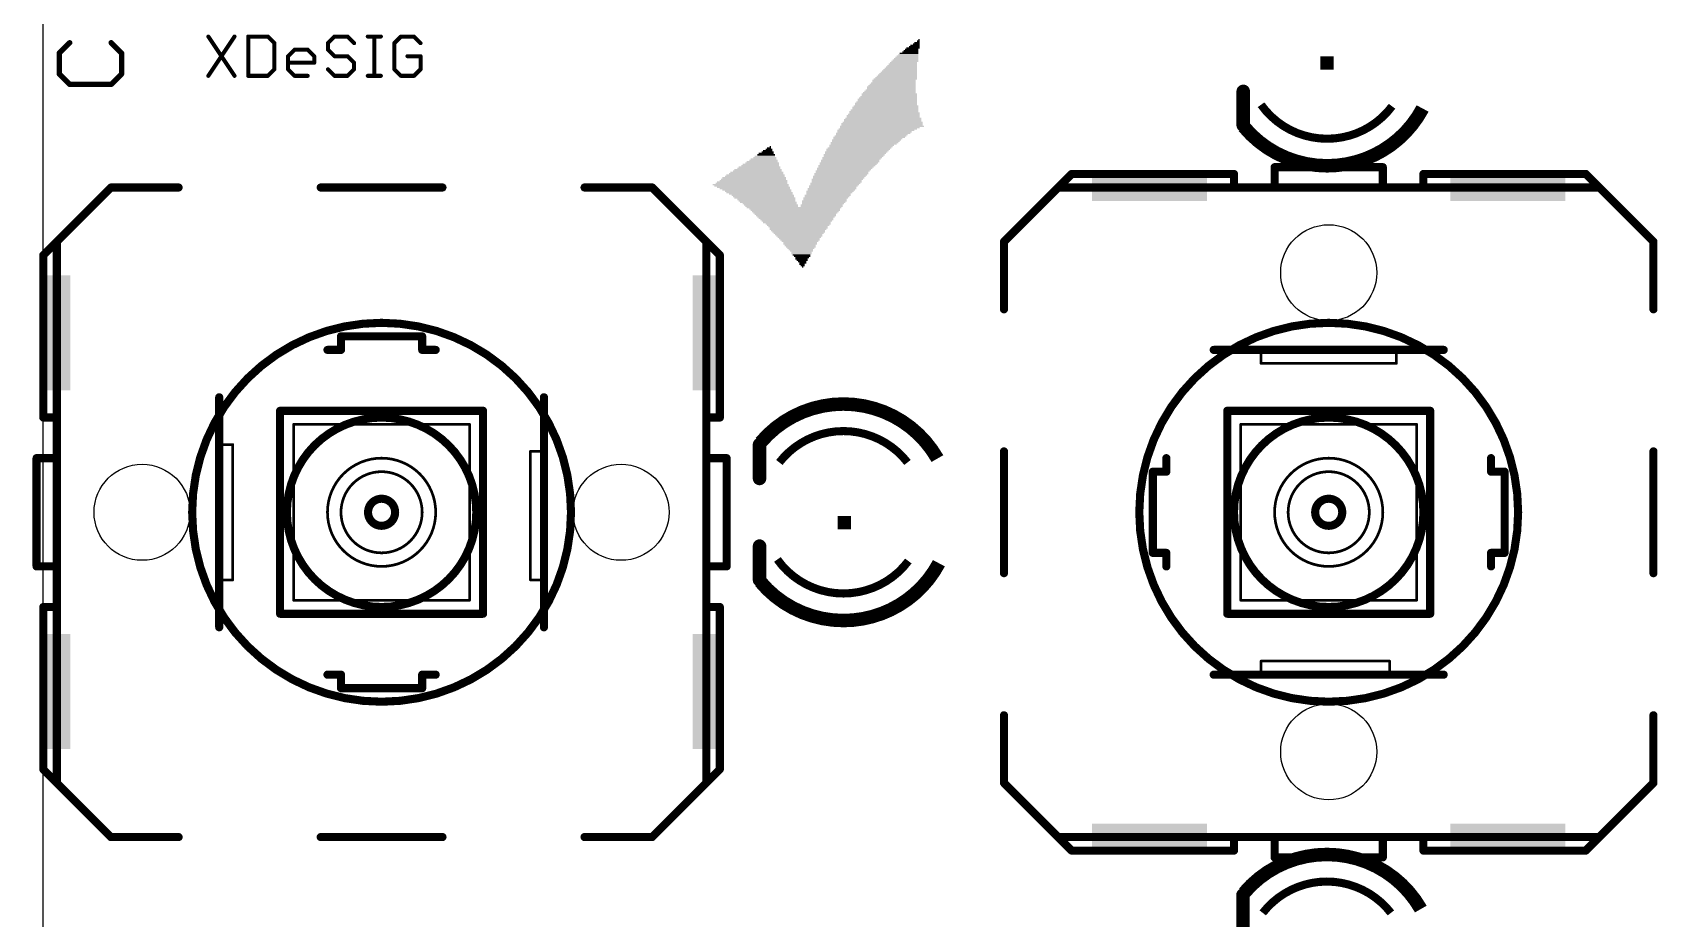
# Model space of a CAD drawing. Extents: x -0.2 to 48.8, y -0.6 to 46.4.
# Drawn here: x -0.2 to 30.3, y 15.24 to 31.87 of the extents above; entities that cross this region are included whole.
import ezdxf

# ---------------------------------------------------------------- set-up
doc = ezdxf.new("R2010")
doc.units = 0
doc.layers.add('20', color=7, linetype='CONTINUOUS')
doc.layers.add('21', color=253, linetype='CONTINUOUS')

# ---------------------------------------------------------------- blocks, each defined once
blk = doc.blocks.new('RECT')
blk.add_solid([(-0.5, -0.5), (0.5, -0.5), (-0.5, 0.5), (0.5, 0.5)])

msp = doc.modelspace()

# ---------------------------------------------------------------- linework, layer by layer
at = {"layer": '20'}
msp.add_line((0, 0), (0, 46.375), dxfattribs=at)
for centre in [(24.13, 27.3558), (1.8542, 22.86), (10.8458, 22.86), (24.13, 18.3642)]:
    msp.add_circle(centre, 0.9017, dxfattribs=at)
at = {"layer": '21'}
for points, const_width in [([(3.0976, 31.7889), (3.5891, 31.0517)], 0.0762), ([(3.5891, 31.7889), (3.0976, 31.0517)], 0.0762), ([(3.846, 31.7889), (3.846, 31.0517)], 0.0762), ([(4.2146, 31.7889), (3.846, 31.7889)], 0.0762), ([(4.3375, 31.6661), (4.2146, 31.7889)], 0.0762), ([(5.4657, 31.7889), (5.3428, 31.6661)], 0.0762), ([(5.7114, 31.7889), (5.4657, 31.7889)], 0.0762), ([(5.8343, 31.6661), (5.7114, 31.7889)], 0.0762), ([(6.0913, 31.7889), (6.337, 31.7889)], 0.0762), ([(6.2141, 31.0517), (6.2141, 31.7889)], 0.0762), ([(6.7131, 31.7889), (6.5902, 31.6661)], 0.0762), ([(6.9588, 31.7889), (6.7131, 31.7889)], 0.0762), ([(7.0817, 31.6661), (6.9588, 31.7889)], 0.0762), ([(0.4947, 31.6723), (0.2998, 31.4774)], 0.1016), ([(0.2998, 31.4774), (0.2998, 31.0876)], 0.1016), ([(1.4692, 31.4774), (1.2743, 31.6723)], 0.1016), ([(1.4692, 31.0876), (1.4692, 31.4774)], 0.1016), ([(4.3375, 31.1746), (4.3375, 31.6661)], 0.0762), ([(4.5944, 31.4203), (4.7173, 31.5432)], 0.0762), ([(4.5944, 31.1746), (4.5944, 31.4203)], 0.0762), ([(4.7173, 31.5432), (4.963, 31.5432)], 0.0762), ([(4.963, 31.5432), (5.0859, 31.4203)], 0.0762), ([(5.0859, 31.4203), (5.0859, 31.2974)], 0.0762), ([(5.3428, 31.6661), (5.3428, 31.5432)], 0.0762), ([(5.3428, 31.5432), (5.4657, 31.4203)], 0.0762), ([(5.4657, 31.4203), (5.7114, 31.4203)], 0.0762), ([(5.7114, 31.4203), (5.8343, 31.2974)], 0.0762), ([(6.5902, 31.6661), (6.5902, 31.1746)], 0.0762), ([(7.0817, 31.4203), (6.8359, 31.4203)], 0.0762), ([(7.0817, 31.1746), (7.0817, 31.4203)], 0.0762), ([(0.2998, 31.0876), (0.4947, 30.8927)], 0.1016), ([(1.2743, 30.8927), (1.4692, 31.0876)], 0.1016), ([(4.2146, 31.0517), (4.3375, 31.1746)], 0.0762), ([(5.0859, 31.2974), (4.5944, 31.2974)], 0.0762), ([(4.7173, 31.0517), (4.5944, 31.1746)], 0.0762), ([(5.4657, 31.0517), (5.3428, 31.1746)], 0.0762), ([(5.8343, 31.1746), (5.7114, 31.0517)], 0.0762), ([(5.8343, 31.2974), (5.8343, 31.1746)], 0.0762), ([(6.5902, 31.1746), (6.7131, 31.0517)], 0.0762), ([(6.9588, 31.0517), (7.0817, 31.1746)], 0.0762), ([(0.4947, 30.8927), (1.2743, 30.8927)], 0.1016), ([(3.846, 31.0517), (4.2146, 31.0517)], 0.0762), ([(4.963, 31.0517), (4.7173, 31.0517)], 0.0762), ([(5.7114, 31.0517), (5.4657, 31.0517)], 0.0762), ([(6.0913, 31.0517), (6.337, 31.0517)], 0.0762), ([(6.7131, 31.0517), (6.9588, 31.0517)], 0.0762), ([(22.5252, 30.76), (22.5252, 30.125)], 0.254), ([(19.05, 28.956), (19.304, 29.21)], 0.1524), ([(22.352, 29.21), (19.304, 29.21)], 0.1524), ([(22.352, 29.21), (22.352, 28.956)], 0.1524), ([(23.114, 28.956), (23.114, 29.337)], 0.1524), ([(23.114, 29.337), (25.146, 29.337)], 0.1524), ([(25.146, 29.337), (25.146, 28.956)], 0.1524), ([(28.956, 29.21), (25.908, 29.21)], 0.1524), ([(25.908, 29.21), (25.908, 28.956)], 0.1524), ([(29.21, 28.956), (28.956, 29.21)], 0.1524), ([(1.27, 28.956), (0.254, 27.94)], 0.1524), ([(1.27, 28.956), (2.54, 28.956)], 0.1524), ([(5.207, 28.956), (7.493, 28.956)], 0.1524), ([(11.43, 28.956), (10.16, 28.956)], 0.1524), ([(12.446, 27.94), (11.43, 28.956)], 0.1524), ([(19.05, 28.956), (18.034, 27.94)], 0.1524), ([(19.05, 28.956), (22.352, 28.956)], 0.1524), ([(22.352, 28.956), (23.114, 28.956)], 0.1524), ([(23.114, 28.956), (25.146, 28.956)], 0.1524), ([(25.908, 28.956), (25.146, 28.956)], 0.1524), ([(29.21, 28.956), (25.908, 28.956)], 0.1524), ([(30.226, 27.94), (29.21, 28.956)], 0.1524), ([(0.254, 27.94), (0, 27.686)], 0.1524), ([(0, 27.686), (0, 24.638)], 0.1524), ([(0.254, 27.94), (0.254, 24.638)], 0.1524), ([(12.446, 24.638), (12.446, 27.94)], 0.1524), ([(12.446, 27.94), (12.7, 27.686)], 0.1524), ([(12.7, 27.686), (12.7, 24.638)], 0.1524), ([(18.034, 27.94), (18.034, 26.67)], 0.1524), ([(30.226, 27.94), (30.226, 26.67)], 0.1524), ([(7.112, 26.162), (5.588, 26.162)], 0.1524), ([(5.588, 25.908), (5.588, 26.162)], 0.1524), ([(7.112, 26.162), (7.112, 25.908)], 0.1524), ([(5.588, 25.908), (5.334, 25.908)], 0.1524), ([(7.112, 25.908), (7.366, 25.908)], 0.1524), ([(22.86, 25.908), (21.971, 25.908)], 0.1524), ([(25.4, 25.908), (22.86, 25.908)], 0.1524), ([(22.86, 25.908), (22.86, 25.654)], 0.0508), ([(26.289, 25.908), (25.4, 25.908)], 0.1524), ([(25.4, 25.654), (25.4, 25.908)], 0.0508), ([(25.4, 25.654), (22.86, 25.654)], 0.0508), ([(3.302, 25.019), (3.302, 24.13)], 0.1524), ([(9.398, 24.003), (9.398, 25.019)], 0.1524), ([(0, 24.638), (0.254, 24.638)], 0.1524), ([(0.254, 24.638), (0.254, 23.876)], 0.1524), ([(4.445, 20.955), (4.445, 24.765)], 0.1524), ([(8.255, 24.765), (4.445, 24.765)], 0.1524), ([(8.255, 24.765), (8.255, 20.955)], 0.1524), ([(12.446, 23.876), (12.446, 24.638)], 0.1524), ([(12.446, 24.638), (12.7, 24.638)], 0.1524), ([(22.225, 24.765), (26.035, 24.765)], 0.1524), ([(22.225, 24.765), (22.225, 20.955)], 0.1524), ([(26.035, 20.955), (26.035, 24.765)], 0.1524), ([(4.699, 21.209), (4.699, 24.511)], 0.0508), ([(8.001, 24.511), (4.699, 24.511)], 0.0508), ([(8.001, 24.511), (8.001, 21.209)], 0.0508), ([(22.479, 24.511), (25.781, 24.511)], 0.0508), ([(22.479, 24.511), (22.479, 21.209)], 0.0508), ([(25.781, 21.209), (25.781, 24.511)], 0.0508), ([(3.302, 24.13), (3.302, 21.59)], 0.1524), ([(3.556, 24.13), (3.302, 24.13)], 0.0508), ([(3.556, 24.13), (3.556, 21.59)], 0.0508), ([(13.4452, 24.13), (13.4452, 23.495)], 0.254), ([(-0.127, 21.844), (-0.127, 23.876)], 0.1524), ([(-0.127, 23.876), (0.254, 23.876)], 0.1524), ([(0.254, 21.844), (0.254, 23.876)], 0.1524), ([(9.144, 24.003), (9.144, 21.59)], 0.0508), ([(9.144, 24.003), (9.398, 24.003)], 0.0508), ([(9.398, 21.59), (9.398, 24.003)], 0.1524), ([(12.446, 23.876), (12.827, 23.876)], 0.1524), ([(12.446, 21.844), (12.446, 23.876)], 0.1524), ([(12.827, 21.844), (12.827, 23.876)], 0.1524), ([(18.034, 24.003), (18.034, 21.717)], 0.1524), ([(21.082, 23.622), (21.082, 23.876)], 0.1524), ([(27.178, 23.622), (27.178, 23.876)], 0.1524), ([(30.226, 24.003), (30.226, 21.717)], 0.1524), ([(20.828, 23.622), (21.082, 23.622)], 0.1524), ([(20.828, 23.622), (20.828, 22.098)], 0.1524), ([(27.178, 23.622), (27.432, 23.622)], 0.1524), ([(27.432, 22.098), (27.432, 23.622)], 0.1524), ([(13.4452, 22.225), (13.4452, 21.59)], 0.254), ([(21.082, 22.098), (20.828, 22.098)], 0.1524), ([(21.082, 22.098), (21.082, 21.844)], 0.1524), ([(27.432, 22.098), (27.178, 22.098)], 0.1524), ([(27.178, 22.098), (27.178, 21.844)], 0.1524), ([(0.254, 21.844), (-0.127, 21.844)], 0.1524), ([(0.254, 21.082), (0.254, 21.844)], 0.1524), ([(3.302, 21.59), (3.302, 20.701)], 0.1524), ([(9.398, 20.701), (9.398, 21.59)], 0.1524), ([(12.827, 21.844), (12.446, 21.844)], 0.1524), ([(12.446, 21.082), (12.446, 21.844)], 0.1524), ([(3.302, 21.59), (3.556, 21.59)], 0.0508), ([(9.144, 21.59), (9.398, 21.59)], 0.0508), ([(0, 21.082), (0.254, 21.082)], 0.1524), ([(0, 21.082), (0, 18.034)], 0.1524), ([(0.254, 17.78), (0.254, 21.082)], 0.1524), ([(4.699, 21.209), (8.001, 21.209)], 0.0508), ([(12.446, 17.78), (12.446, 21.082)], 0.1524), ([(12.446, 21.082), (12.7, 21.082)], 0.1524), ([(12.7, 21.082), (12.7, 18.034)], 0.1524), ([(25.781, 21.209), (22.479, 21.209)], 0.0508), ([(4.445, 20.955), (8.255, 20.955)], 0.1524), ([(26.035, 20.955), (22.225, 20.955)], 0.1524), ([(5.588, 19.812), (5.334, 19.812)], 0.1524), ([(5.588, 19.558), (5.588, 19.812)], 0.1524), ([(7.112, 19.812), (7.112, 19.558)], 0.1524), ([(7.112, 19.812), (7.366, 19.812)], 0.1524), ([(21.971, 19.812), (22.86, 19.812)], 0.1524), ([(22.86, 19.812), (25.273, 19.812)], 0.1524), ([(25.273, 20.066), (22.86, 20.066)], 0.0508), ([(22.86, 20.066), (22.86, 19.812)], 0.0508), ([(25.273, 19.812), (26.289, 19.812)], 0.1524), ([(25.273, 20.066), (25.273, 19.812)], 0.0508), ([(5.588, 19.558), (7.112, 19.558)], 0.1524), ([(18.034, 19.05), (18.034, 17.78)], 0.1524), ([(30.226, 17.78), (30.226, 19.05)], 0.1524), ([(0.254, 17.78), (0, 18.034)], 0.1524), ([(12.7, 18.034), (12.446, 17.78)], 0.1524), ([(0.254, 17.78), (1.27, 16.764)], 0.1524), ([(11.43, 16.764), (12.446, 17.78)], 0.1524), ([(18.034, 17.78), (19.05, 16.764)], 0.1524), ([(29.21, 16.764), (30.226, 17.78)], 0.1524), ([(1.27, 16.764), (2.54, 16.764)], 0.1524), ([(5.207, 16.764), (7.493, 16.764)], 0.1524), ([(10.16, 16.764), (11.43, 16.764)], 0.1524), ([(19.05, 16.764), (22.352, 16.764)], 0.1524), ([(19.304, 16.51), (19.05, 16.764)], 0.1524), ([(22.352, 16.764), (22.352, 16.51)], 0.1524), ([(22.352, 16.764), (23.114, 16.764)], 0.1524), ([(23.114, 16.383), (23.114, 16.764)], 0.1524), ([(23.114, 16.764), (25.146, 16.764)], 0.1524), ([(25.146, 16.764), (25.146, 16.383)], 0.1524), ([(25.146, 16.764), (25.908, 16.764)], 0.1524), ([(25.908, 16.764), (25.908, 16.51)], 0.1524), ([(25.908, 16.764), (29.21, 16.764)], 0.1524), ([(29.21, 16.764), (28.956, 16.51)], 0.1524), ([(22.352, 16.51), (19.304, 16.51)], 0.1524), ([(28.956, 16.51), (25.908, 16.51)], 0.1524), ([(23.114, 16.383), (25.146, 16.383)], 0.1524), ([(22.5202, 15.675), (22.5202, 15.04)], 0.254)]:
    msp.add_lwpolyline(points, dxfattribs=dict(at, const_width=const_width))
for points, const_width in [([(3.1134, 31.7995, 1), (3.0817, 31.7784)], 0.0381), ([(3.6049, 31.7784, 1), (3.5732, 31.7995)], 0.0381), ([(3.8651, 31.7889, 1), (3.827, 31.7889)], 0.0381), ([(3.846, 31.808, 1), (3.846, 31.7699)], 0.0381), ([(4.2281, 31.8024, 1), (4.2011, 31.7755)], 0.0381), ([(4.2146, 31.7699, 1), (4.2146, 31.808)], 0.0381), ([(5.4657, 31.808, 1), (5.4657, 31.7699)], 0.0381), ([(5.4792, 31.7755, 1), (5.4522, 31.8024)], 0.0381), ([(5.7249, 31.8024, 1), (5.698, 31.7755)], 0.0381), ([(5.7114, 31.7699, 1), (5.7114, 31.808)], 0.0381), ([(6.0913, 31.808, 1), (6.0913, 31.7699)], 0.0381), ([(6.2332, 31.7889, 1), (6.1951, 31.7889)], 0.0381), ([(6.337, 31.7699, 1), (6.337, 31.808)], 0.0381), ([(6.7131, 31.808, 1), (6.7131, 31.7699)], 0.0381), ([(6.7265, 31.7755, 1), (6.6996, 31.8024)], 0.0381), ([(6.9723, 31.8024, 1), (6.9453, 31.7755)], 0.0381), ([(6.9588, 31.7699, 1), (6.9588, 31.808)], 0.0381), ([(0.2818, 31.4954, 1), (0.3178, 31.4594)], 0.0508), ([(0.3252, 31.4774, 1), (0.2744, 31.4774)], 0.0508), ([(0.5127, 31.6543, 1), (0.4767, 31.6903)], 0.0508), ([(1.2923, 31.6903, 1), (1.2563, 31.6543)], 0.0508), ([(1.4946, 31.4774, 1), (1.4438, 31.4774)], 0.0508), ([(1.4512, 31.4594, 1), (1.4872, 31.4954)], 0.0508), ([(4.3565, 31.6661, 1), (4.3184, 31.6661)], 0.0381), ([(4.324, 31.6526, 1), (4.351, 31.6795)], 0.0381), ([(4.5809, 31.4338, 1), (4.6079, 31.4068)], 0.0381), ([(4.6135, 31.4203, 1), (4.5754, 31.4203)], 0.0381), ([(4.7173, 31.5622, 1), (4.7173, 31.5241)], 0.0381), ([(4.7308, 31.5297, 1), (4.7038, 31.5567)], 0.0381), ([(4.9765, 31.5567, 1), (4.9496, 31.5297)], 0.0381), ([(4.963, 31.5241, 1), (4.963, 31.5622)], 0.0381), ([(5.105, 31.4203, 1), (5.0669, 31.4203)], 0.0381), ([(5.0724, 31.4068, 1), (5.0994, 31.4338)], 0.0381), ([(5.3563, 31.5567, 1), (5.3294, 31.5297)], 0.0381), ([(5.3619, 31.6661, 1), (5.3238, 31.6661)], 0.0381), ([(5.3294, 31.6795, 1), (5.3563, 31.6526)], 0.0381), ([(5.3238, 31.5432, 1), (5.3619, 31.5432)], 0.0381), ([(5.4657, 31.4394, 1), (5.4657, 31.4013)], 0.0381), ([(5.4522, 31.4068, 1), (5.4792, 31.4338)], 0.0381), ([(5.7249, 31.4338, 1), (5.698, 31.4068)], 0.0381), ([(5.7114, 31.4013, 1), (5.7114, 31.4394)], 0.0381), ([(5.8208, 31.6526, 1), (5.8478, 31.6795)], 0.0381), ([(6.6092, 31.6661, 1), (6.5711, 31.6661)], 0.0381), ([(6.5767, 31.6795, 1), (6.6037, 31.6526)], 0.0381), ([(6.8359, 31.4394, 1), (6.8359, 31.4013)], 0.0381), ([(7.1007, 31.4203, 1), (7.0626, 31.4203)], 0.0381), ([(7.0682, 31.6526, 1), (7.0951, 31.6795)], 0.0381), ([(7.0817, 31.4013, 1), (7.0817, 31.4394)], 0.0381), ([(0.3178, 31.1056, 1), (0.2818, 31.0696)], 0.0508), ([(1.4872, 31.0696, 1), (1.4512, 31.1056)], 0.0508), ([(4.3184, 31.1746, 1), (4.3565, 31.1746)], 0.0381), ([(4.351, 31.1611, 1), (4.324, 31.188)], 0.0381), ([(4.5944, 31.3165, 1), (4.5944, 31.2784)], 0.0381), ([(4.6079, 31.188, 1), (4.5809, 31.1611)], 0.0381), ([(4.5754, 31.1746, 1), (4.6135, 31.1746)], 0.0381), ([(5.0669, 31.2974, 1), (5.105, 31.2974)], 0.0381), ([(5.0859, 31.2784, 1), (5.0859, 31.3165)], 0.0381), ([(5.3563, 31.188, 1), (5.3294, 31.1611)], 0.0381), ([(5.8534, 31.2974, 1), (5.8153, 31.2974)], 0.0381), ([(5.8153, 31.1746, 1), (5.8534, 31.1746)], 0.0381), ([(5.8208, 31.284, 1), (5.8478, 31.3109)], 0.0381), ([(5.8478, 31.1611, 1), (5.8208, 31.188)], 0.0381), ([(6.6037, 31.188, 1), (6.5767, 31.1611)], 0.0381), ([(6.5711, 31.1746, 1), (6.6092, 31.1746)], 0.0381), ([(7.0626, 31.1746, 1), (7.1007, 31.1746)], 0.0381), ([(7.0951, 31.1611, 1), (7.0682, 31.188)], 0.0381), ([(0.2744, 31.0876, 1), (0.3252, 31.0876)], 0.0508), ([(0.4947, 30.9181, 1), (0.4947, 30.8673)], 0.0508), ([(0.4767, 30.8747, 1), (0.5127, 30.9107)], 0.0508), ([(1.2563, 30.9107, 1), (1.2923, 30.8747)], 0.0508), ([(1.2743, 30.8673, 1), (1.2743, 30.9181)], 0.0508), ([(1.4438, 31.0876, 1), (1.4946, 31.0876)], 0.0508), ([(3.0817, 31.0623, 1), (3.1134, 31.0411)], 0.0381), ([(3.5732, 31.0411, 1), (3.6049, 31.0623)], 0.0381), ([(3.846, 31.0708, 1), (3.846, 31.0327)], 0.0381), ([(3.827, 31.0517, 1), (3.8651, 31.0517)], 0.0381), ([(4.2011, 31.0652, 1), (4.2281, 31.0382)], 0.0381), ([(4.2146, 31.0327, 1), (4.2146, 31.0708)], 0.0381), ([(4.7173, 31.0708, 1), (4.7173, 31.0327)], 0.0381), ([(4.7038, 31.0382, 1), (4.7308, 31.0652)], 0.0381), ([(4.963, 31.0327, 1), (4.963, 31.0708)], 0.0381), ([(5.4657, 31.0708, 1), (5.4657, 31.0327)], 0.0381), ([(5.4522, 31.0382, 1), (5.4792, 31.0652)], 0.0381), ([(5.698, 31.0652, 1), (5.7249, 31.0382)], 0.0381), ([(5.7114, 31.0327, 1), (5.7114, 31.0708)], 0.0381), ([(6.0913, 31.0708, 1), (6.0913, 31.0327)], 0.0381), ([(6.1951, 31.0517, 1), (6.2332, 31.0517)], 0.0381), ([(6.337, 31.0327, 1), (6.337, 31.0708)], 0.0381), ([(6.7131, 31.0708, 1), (6.7131, 31.0327)], 0.0381), ([(6.6996, 31.0382, 1), (6.7265, 31.0652)], 0.0381), ([(6.9453, 31.0652, 1), (6.9723, 31.0382)], 0.0381), ([(6.9588, 31.0327, 1), (6.9588, 31.0708)], 0.0381), ([(22.5887, 30.76, 1), (22.4617, 30.76)], 0.127), ([(22.8599, 30.5092, 0.2422), (24.1, 29.871)], 0.1524), ([(24.1, 29.363, 0.277), (25.8929, 30.4388)], 0.254), ([(24.1, 29.871, 0.2361), (25.3192, 30.4806)], 0.1524), ([(22.539, 30.0941, 0.2226), (24.1, 29.363)], 0.254), ([(22.4617, 30.125, 1), (22.5887, 30.125)], 0.127), ([(19.304, 29.2481, 1), (19.304, 29.1719)], 0.0762), ([(19.3309, 29.1831, 1), (19.2771, 29.2369)], 0.0762), ([(22.3901, 29.21, 1), (22.3139, 29.21)], 0.0762), ([(22.352, 29.1719, 1), (22.352, 29.2481)], 0.0762), ([(23.1521, 29.337, 1), (23.0759, 29.337)], 0.0762), ([(23.114, 29.3751, 1), (23.114, 29.2989)], 0.0762), ([(25.1841, 29.337, 1), (25.1079, 29.337)], 0.0762), ([(25.146, 29.2989, 1), (25.146, 29.3751)], 0.0762), ([(25.908, 29.2481, 1), (25.908, 29.1719)], 0.0762), ([(25.9461, 29.21, 1), (25.8699, 29.21)], 0.0762), ([(28.9829, 29.2369, 1), (28.9291, 29.1831)], 0.0762), ([(28.956, 29.1719, 1), (28.956, 29.2481)], 0.0762), ([(1.27, 28.9941, 1), (1.27, 28.9179)], 0.0762), ([(1.2969, 28.9291, 1), (1.2431, 28.9829)], 0.0762), ([(2.54, 28.9179, 1), (2.54, 28.9941)], 0.0762), ([(5.207, 28.9941, 1), (5.207, 28.9179)], 0.0762), ([(7.493, 28.9179, 1), (7.493, 28.9941)], 0.0762), ([(10.16, 28.9941, 1), (10.16, 28.9179)], 0.0762), ([(11.4569, 28.9829, 1), (11.4031, 28.9291)], 0.0762), ([(11.43, 28.9179, 1), (11.43, 28.9941)], 0.0762), ([(19.05, 28.9941, 1), (19.05, 28.9179)], 0.0762), ([(19.0231, 28.9829, 1), (19.0769, 28.9291)], 0.0762), ([(19.0769, 28.9291, 1), (19.0231, 28.9829)], 0.0762), ([(22.352, 28.9941, 1), (22.352, 28.9179)], 0.0762), ([(22.3139, 28.956, 1), (22.3901, 28.956)], 0.0762), ([(22.352, 28.9179, 1), (22.352, 28.9941)], 0.0762), ([(23.114, 28.9941, 1), (23.114, 28.9179)], 0.0762), ([(23.0759, 28.956, 1), (23.1521, 28.956)], 0.0762), ([(23.114, 28.9179, 1), (23.114, 28.9941)], 0.0762), ([(25.146, 28.9941, 1), (25.146, 28.9179)], 0.0762), ([(25.1079, 28.956, 1), (25.1841, 28.956)], 0.0762), ([(25.146, 28.9179, 1), (25.146, 28.9941)], 0.0762), ([(25.908, 28.9941, 1), (25.908, 28.9179)], 0.0762), ([(25.8699, 28.956, 1), (25.9461, 28.956)], 0.0762), ([(25.908, 28.9179, 1), (25.908, 28.9941)], 0.0762), ([(29.2369, 28.9829, 1), (29.1831, 28.9291)], 0.0762), ([(29.1831, 28.9291, 1), (29.2369, 28.9829)], 0.0762), ([(29.21, 28.9179, 1), (29.21, 28.9941)], 0.0762), ([(0.0381, 27.686, 1), (-0.0381, 27.686)], 0.0762), ([(0.2921, 27.94, 1), (0.2159, 27.94)], 0.0762), ([(0.2271, 27.9669, 1), (0.2809, 27.9131)], 0.0762), ([(0.2809, 27.9131, 1), (0.2271, 27.9669)], 0.0762), ([(12.4841, 27.94, 1), (12.4079, 27.94)], 0.0762), ([(12.4729, 27.9669, 1), (12.4191, 27.9131)], 0.0762), ([(12.4191, 27.9131, 1), (12.4729, 27.9669)], 0.0762), ([(12.7381, 27.686, 1), (12.6619, 27.686)], 0.0762), ([(18.0721, 27.94, 1), (17.9959, 27.94)], 0.0762), ([(18.0071, 27.9669, 1), (18.0609, 27.9131)], 0.0762), ([(30.2641, 27.94, 1), (30.1879, 27.94)], 0.0762), ([(30.1991, 27.9131, 1), (30.2529, 27.9669)], 0.0762), ([(-0.0269, 27.7129, 1), (0.0269, 27.6591)], 0.0762), ([(12.6731, 27.6591, 1), (12.7269, 27.7129)], 0.0762), ([(17.9959, 26.67, 1), (18.0721, 26.67)], 0.0762), ([(30.1879, 26.67, 1), (30.2641, 26.67)], 0.0762), ([(6.35, 19.304, 1), (6.35, 26.416, 1), (6.35, 19.304)], 0.1524), ([(5.588, 26.2001, 1), (5.588, 26.1239)], 0.0762), ([(5.6261, 26.162, 1), (5.5499, 26.162)], 0.0762), ([(7.1501, 26.162, 1), (7.0739, 26.162)], 0.0762), ([(7.112, 26.1239, 1), (7.112, 26.2001)], 0.0762), ([(24.13, 19.304, 1), (24.13, 26.416, 1), (24.13, 19.304)], 0.1524), ([(5.334, 25.9461, 1), (5.334, 25.8699)], 0.0762), ([(5.5499, 25.908, 1), (5.6261, 25.908)], 0.0762), ([(5.588, 25.8699, 1), (5.588, 25.9461)], 0.0762), ([(7.112, 25.9461, 1), (7.112, 25.8699)], 0.0762), ([(7.0739, 25.908, 1), (7.1501, 25.908)], 0.0762), ([(7.366, 25.8699, 1), (7.366, 25.9461)], 0.0762), ([(21.971, 25.9461, 1), (21.971, 25.8699)], 0.0762), ([(22.86, 25.9461, 1), (22.86, 25.8699)], 0.0762), ([(22.86, 25.8699, 1), (22.86, 25.9461)], 0.0762), ([(22.8727, 25.908, 1), (22.8473, 25.908)], 0.0254), ([(25.4, 25.9461, 1), (25.4, 25.8699)], 0.0762), ([(25.4, 25.8699, 1), (25.4, 25.9461)], 0.0762), ([(25.4127, 25.908, 1), (25.3873, 25.908)], 0.0254), ([(26.289, 25.8699, 1), (26.289, 25.9461)], 0.0762), ([(22.86, 25.6667, 1), (22.86, 25.6413)], 0.0254), ([(22.8473, 25.654, 1), (22.8727, 25.654)], 0.0254), ([(25.3873, 25.654, 1), (25.4127, 25.654)], 0.0254), ([(25.4, 25.6413, 1), (25.4, 25.6667)], 0.0254), ([(3.3401, 25.019, 1), (3.2639, 25.019)], 0.0762), ([(9.4361, 25.019, 1), (9.3599, 25.019)], 0.0762), ([(15.02, 24.892, 0.2206), (13.4688, 24.1726)], 0.254), ([(16.7843, 23.8682, 0.2691), (15.02, 24.892)], 0.254), ([(0, 24.6761, 1), (0, 24.5999)], 0.0762), ([(0.2921, 24.638, 1), (0.2159, 24.638)], 0.0762), ([(0.254, 24.5999, 1), (0.254, 24.6761)], 0.0762), ([(4.4831, 24.765, 1), (4.4069, 24.765)], 0.0762), ([(4.445, 24.8031, 1), (4.445, 24.7269)], 0.0762), ([(6.35, 21.082, 1), (6.35, 24.638, 1), (6.35, 21.082)], 0.1524), ([(8.2931, 24.765, 1), (8.2169, 24.765)], 0.0762), ([(8.255, 24.7269, 1), (8.255, 24.8031)], 0.0762), ([(12.4841, 24.638, 1), (12.4079, 24.638)], 0.0762), ([(12.446, 24.6761, 1), (12.446, 24.5999)], 0.0762), ([(12.7, 24.5999, 1), (12.7, 24.6761)], 0.0762), ([(22.225, 24.8031, 1), (22.225, 24.7269)], 0.0762), ([(22.2631, 24.765, 1), (22.1869, 24.765)], 0.0762), ([(24.13, 21.082, 1), (24.13, 24.638, 1), (24.13, 21.082)], 0.1524), ([(26.0731, 24.765, 1), (25.9969, 24.765)], 0.0762), ([(26.035, 24.7269, 1), (26.035, 24.8031)], 0.0762), ([(-0.0381, 24.638, 1), (0.0381, 24.638)], 0.0762), ([(0.2159, 24.638, 1), (0.2921, 24.638)], 0.0762), ([(4.7117, 24.511, 1), (4.6863, 24.511)], 0.0254), ([(4.699, 24.5237, 1), (4.699, 24.4983)], 0.0254), ([(8.0137, 24.511, 1), (7.9883, 24.511)], 0.0254), ([(8.001, 24.4983, 1), (8.001, 24.5237)], 0.0254), ([(12.4079, 24.638, 1), (12.4841, 24.638)], 0.0762), ([(12.6619, 24.638, 1), (12.7381, 24.638)], 0.0762), ([(15.02, 24.384, 0.2315), (13.817, 23.7956)], 0.1524), ([(16.223, 23.7956, 0.2315), (15.02, 24.384)], 0.1524), ([(22.479, 24.5237, 1), (22.479, 24.4983)], 0.0254), ([(22.4917, 24.511, 1), (22.4663, 24.511)], 0.0254), ([(25.7937, 24.511, 1), (25.7683, 24.511)], 0.0254), ([(25.781, 24.4983, 1), (25.781, 24.5237)], 0.0254), ([(3.3401, 24.13, 1), (3.2639, 24.13)], 0.0762), ([(3.2639, 24.13, 1), (3.3401, 24.13)], 0.0762), ([(3.302, 24.1427, 1), (3.302, 24.1173)], 0.0254), ([(3.5687, 24.13, 1), (3.5433, 24.13)], 0.0254), ([(3.556, 24.1173, 1), (3.556, 24.1427)], 0.0254), ([(13.5087, 24.13, 1), (13.3817, 24.13)], 0.127), ([(-0.0889, 23.876, 1), (-0.1651, 23.876)], 0.0762), ([(-0.127, 23.9141, 1), (-0.127, 23.8379)], 0.0762), ([(0.2921, 23.876, 1), (0.2159, 23.876)], 0.0762), ([(0.2159, 23.876, 1), (0.2921, 23.876)], 0.0762), ([(0.254, 23.8379, 1), (0.254, 23.9141)], 0.0762), ([(6.35, 21.844, 1), (6.35, 23.876, 1), (6.35, 21.844)], 0.0508), ([(9.1567, 24.003, 1), (9.1313, 24.003)], 0.0254), ([(9.144, 24.0157, 1), (9.144, 23.9903)], 0.0254), ([(9.4361, 24.003, 1), (9.3599, 24.003)], 0.0762), ([(9.3599, 24.003, 1), (9.4361, 24.003)], 0.0762), ([(9.398, 23.9903, 1), (9.398, 24.0157)], 0.0254), ([(12.446, 23.9141, 1), (12.446, 23.8379)], 0.0762), ([(12.4841, 23.876, 1), (12.4079, 23.876)], 0.0762), ([(12.4079, 23.876, 1), (12.4841, 23.876)], 0.0762), ([(12.8651, 23.876, 1), (12.7889, 23.876)], 0.0762), ([(12.827, 23.8379, 1), (12.827, 23.9141)], 0.0762), ([(18.0721, 24.003, 1), (17.9959, 24.003)], 0.0762), ([(21.1201, 23.876, 1), (21.0439, 23.876)], 0.0762), ([(24.13, 21.844, 1), (24.13, 23.876, 1), (24.13, 21.844)], 0.0508), ([(27.2161, 23.876, 1), (27.1399, 23.876)], 0.0762), ([(30.2641, 24.003, 1), (30.1879, 24.003)], 0.0762), ([(6.35, 22.098, 1), (6.35, 23.622, 1), (6.35, 22.098)], 0.0508), ([(13.3817, 23.495, 1), (13.5087, 23.495)], 0.127), ([(20.828, 23.6601, 1), (20.828, 23.5839)], 0.0762), ([(20.8661, 23.622, 1), (20.7899, 23.622)], 0.0762), ([(21.0439, 23.622, 1), (21.1201, 23.622)], 0.0762), ([(21.082, 23.5839, 1), (21.082, 23.6601)], 0.0762), ([(24.13, 22.098, 1), (24.13, 23.622, 1), (24.13, 22.098)], 0.0508), ([(27.178, 23.6601, 1), (27.178, 23.5839)], 0.0762), ([(27.1399, 23.622, 1), (27.2161, 23.622)], 0.0762), ([(27.4701, 23.622, 1), (27.3939, 23.622)], 0.0762), ([(27.432, 23.5839, 1), (27.432, 23.6601)], 0.0762), ([(6.35, 22.606, 1), (6.35, 23.114, 1), (6.35, 22.606)], 0.1524), ([(24.13, 22.606, 1), (24.13, 23.114, 1), (24.13, 22.606)], 0.1524), ([(13.5087, 22.225, 1), (13.3817, 22.225)], 0.127), ([(13.7799, 21.9742, 0.2422), (15.02, 21.336)], 0.1524), ([(15.02, 20.828, 0.277), (16.8129, 21.9038)], 0.254), ([(15.02, 21.336, 0.2361), (16.2392, 21.9456)], 0.1524), ([(20.828, 22.1361, 1), (20.828, 22.0599)], 0.0762), ([(20.7899, 22.098, 1), (20.8661, 22.098)], 0.0762), ([(21.1201, 22.098, 1), (21.0439, 22.098)], 0.0762), ([(21.082, 22.0599, 1), (21.082, 22.1361)], 0.0762), ([(27.178, 22.1361, 1), (27.178, 22.0599)], 0.0762), ([(27.2161, 22.098, 1), (27.1399, 22.098)], 0.0762), ([(27.3939, 22.098, 1), (27.4701, 22.098)], 0.0762), ([(27.432, 22.0599, 1), (27.432, 22.1361)], 0.0762), ([(-0.127, 21.8821, 1), (-0.127, 21.8059)], 0.0762), ([(-0.1651, 21.844, 1), (-0.0889, 21.844)], 0.0762), ([(0.2921, 21.844, 1), (0.2159, 21.844)], 0.0762), ([(0.2159, 21.844, 1), (0.2921, 21.844)], 0.0762), ([(0.254, 21.8059, 1), (0.254, 21.8821)], 0.0762), ([(3.3401, 21.59, 1), (3.2639, 21.59)], 0.0762), ([(9.4361, 21.59, 1), (9.3599, 21.59)], 0.0762), ([(12.446, 21.8821, 1), (12.446, 21.8059)], 0.0762), ([(12.4841, 21.844, 1), (12.4079, 21.844)], 0.0762), ([(12.4079, 21.844, 1), (12.4841, 21.844)], 0.0762), ([(12.7889, 21.844, 1), (12.8651, 21.844)], 0.0762), ([(12.827, 21.8059, 1), (12.827, 21.8821)], 0.0762), ([(13.459, 21.5591, 0.2226), (15.02, 20.828)], 0.254), ([(17.9959, 21.717, 1), (18.0721, 21.717)], 0.0762), ([(21.0439, 21.844, 1), (21.1201, 21.844)], 0.0762), ([(27.1399, 21.844, 1), (27.2161, 21.844)], 0.0762), ([(30.1879, 21.717, 1), (30.2641, 21.717)], 0.0762), ([(3.2639, 21.59, 1), (3.3401, 21.59)], 0.0762), ([(3.302, 21.6027, 1), (3.302, 21.5773)], 0.0254), ([(3.5433, 21.59, 1), (3.5687, 21.59)], 0.0254), ([(3.556, 21.5773, 1), (3.556, 21.6027)], 0.0254), ([(9.144, 21.6027, 1), (9.144, 21.5773)], 0.0254), ([(9.1313, 21.59, 1), (9.1567, 21.59)], 0.0254), ([(9.3599, 21.59, 1), (9.4361, 21.59)], 0.0762), ([(9.398, 21.5773, 1), (9.398, 21.6027)], 0.0254), ([(13.3817, 21.59, 1), (13.5087, 21.59)], 0.127), ([(0, 21.1201, 1), (0, 21.0439)], 0.0762), ([(0.0381, 21.082, 1), (-0.0381, 21.082)], 0.0762), ([(0.2921, 21.082, 1), (0.2159, 21.082)], 0.0762), ([(0.2159, 21.082, 1), (0.2921, 21.082)], 0.0762), ([(0.254, 21.0439, 1), (0.254, 21.1201)], 0.0762), ([(4.699, 21.2217, 1), (4.699, 21.1963)], 0.0254), ([(4.6863, 21.209, 1), (4.7117, 21.209)], 0.0254), ([(7.9883, 21.209, 1), (8.0137, 21.209)], 0.0254), ([(8.001, 21.1963, 1), (8.001, 21.2217)], 0.0254), ([(12.4841, 21.082, 1), (12.4079, 21.082)], 0.0762), ([(12.446, 21.1201, 1), (12.446, 21.0439)], 0.0762), ([(12.4079, 21.082, 1), (12.4841, 21.082)], 0.0762), ([(12.7381, 21.082, 1), (12.6619, 21.082)], 0.0762), ([(12.7, 21.0439, 1), (12.7, 21.1201)], 0.0762), ([(22.479, 21.2217, 1), (22.479, 21.1963)], 0.0254), ([(22.4663, 21.209, 1), (22.4917, 21.209)], 0.0254), ([(25.7683, 21.209, 1), (25.7937, 21.209)], 0.0254), ([(25.781, 21.1963, 1), (25.781, 21.2217)], 0.0254), ([(4.445, 20.9931, 1), (4.445, 20.9169)], 0.0762), ([(4.4069, 20.955, 1), (4.4831, 20.955)], 0.0762), ([(8.2169, 20.955, 1), (8.2931, 20.955)], 0.0762), ([(8.255, 20.9169, 1), (8.255, 20.9931)], 0.0762), ([(22.225, 20.9931, 1), (22.225, 20.9169)], 0.0762), ([(22.1869, 20.955, 1), (22.2631, 20.955)], 0.0762), ([(25.9969, 20.955, 1), (26.0731, 20.955)], 0.0762), ([(26.035, 20.9169, 1), (26.035, 20.9931)], 0.0762), ([(3.2639, 20.701, 1), (3.3401, 20.701)], 0.0762), ([(9.3599, 20.701, 1), (9.4361, 20.701)], 0.0762), ([(5.334, 19.8501, 1), (5.334, 19.7739)], 0.0762), ([(5.6261, 19.812, 1), (5.5499, 19.812)], 0.0762), ([(5.588, 19.7739, 1), (5.588, 19.8501)], 0.0762), ([(7.1501, 19.812, 1), (7.0739, 19.812)], 0.0762), ([(7.112, 19.8501, 1), (7.112, 19.7739)], 0.0762), ([(7.366, 19.7739, 1), (7.366, 19.8501)], 0.0762), ([(21.971, 19.8501, 1), (21.971, 19.7739)], 0.0762), ([(22.86, 19.8501, 1), (22.86, 19.7739)], 0.0762), ([(22.86, 19.7739, 1), (22.86, 19.8501)], 0.0762), ([(22.86, 20.0787, 1), (22.86, 20.0533)], 0.0254), ([(22.8727, 20.066, 1), (22.8473, 20.066)], 0.0254), ([(25.273, 19.8501, 1), (25.273, 19.7739)], 0.0762), ([(25.273, 19.7739, 1), (25.273, 19.8501)], 0.0762), ([(25.2857, 20.066, 1), (25.2603, 20.066)], 0.0254), ([(25.273, 20.0533, 1), (25.273, 20.0787)], 0.0254), ([(26.289, 19.7739, 1), (26.289, 19.8501)], 0.0762), ([(5.588, 19.5961, 1), (5.588, 19.5199)], 0.0762), ([(5.5499, 19.558, 1), (5.6261, 19.558)], 0.0762), ([(7.0739, 19.558, 1), (7.1501, 19.558)], 0.0762), ([(7.112, 19.5199, 1), (7.112, 19.5961)], 0.0762), ([(22.8473, 19.812, 1), (22.8727, 19.812)], 0.0254), ([(25.2603, 19.812, 1), (25.2857, 19.812)], 0.0254), ([(18.0721, 19.05, 1), (17.9959, 19.05)], 0.0762), ([(30.2641, 19.05, 1), (30.1879, 19.05)], 0.0762), ([(-0.0381, 18.034, 1), (0.0381, 18.034)], 0.0762), ([(0.0269, 18.0609, 1), (-0.0269, 18.0071)], 0.0762), ([(12.6619, 18.034, 1), (12.7381, 18.034)], 0.0762), ([(12.7269, 18.0071, 1), (12.6731, 18.0609)], 0.0762), ([(0.2159, 17.78, 1), (0.2921, 17.78)], 0.0762), ([(0.2809, 17.8069, 1), (0.2271, 17.7531)], 0.0762), ([(0.2271, 17.7531, 1), (0.2809, 17.8069)], 0.0762), ([(12.4079, 17.78, 1), (12.4841, 17.78)], 0.0762), ([(12.4191, 17.8069, 1), (12.4729, 17.7531)], 0.0762), ([(12.4729, 17.7531, 1), (12.4191, 17.8069)], 0.0762), ([(17.9959, 17.78, 1), (18.0721, 17.78)], 0.0762), ([(18.0609, 17.8069, 1), (18.0071, 17.7531)], 0.0762), ([(30.1879, 17.78, 1), (30.2641, 17.78)], 0.0762), ([(30.2529, 17.7531, 1), (30.1991, 17.8069)], 0.0762), ([(1.27, 16.8021, 1), (1.27, 16.7259)], 0.0762), ([(1.2431, 16.7371, 1), (1.2969, 16.7909)], 0.0762), ([(2.54, 16.7259, 1), (2.54, 16.8021)], 0.0762), ([(5.207, 16.8021, 1), (5.207, 16.7259)], 0.0762), ([(7.493, 16.7259, 1), (7.493, 16.8021)], 0.0762), ([(10.16, 16.8021, 1), (10.16, 16.7259)], 0.0762), ([(11.4031, 16.7909, 1), (11.4569, 16.7371)], 0.0762), ([(11.43, 16.7259, 1), (11.43, 16.8021)], 0.0762), ([(19.05, 16.8021, 1), (19.05, 16.7259)], 0.0762), ([(19.0769, 16.7909, 1), (19.0231, 16.7371)], 0.0762), ([(19.0231, 16.7371, 1), (19.0769, 16.7909)], 0.0762), ([(22.3901, 16.764, 1), (22.3139, 16.764)], 0.0762), ([(22.352, 16.8021, 1), (22.352, 16.7259)], 0.0762), ([(22.352, 16.7259, 1), (22.352, 16.8021)], 0.0762), ([(23.1521, 16.764, 1), (23.0759, 16.764)], 0.0762), ([(23.114, 16.8021, 1), (23.114, 16.7259)], 0.0762), ([(23.114, 16.7259, 1), (23.114, 16.8021)], 0.0762), ([(25.1841, 16.764, 1), (25.1079, 16.764)], 0.0762), ([(25.146, 16.8021, 1), (25.146, 16.7259)], 0.0762), ([(25.146, 16.7259, 1), (25.146, 16.8021)], 0.0762), ([(25.9461, 16.764, 1), (25.8699, 16.764)], 0.0762), ([(25.908, 16.8021, 1), (25.908, 16.7259)], 0.0762), ([(25.908, 16.7259, 1), (25.908, 16.8021)], 0.0762), ([(29.1831, 16.7909, 1), (29.2369, 16.7371)], 0.0762), ([(29.2369, 16.7371, 1), (29.1831, 16.7909)], 0.0762), ([(29.21, 16.7259, 1), (29.21, 16.8021)], 0.0762), ([(19.304, 16.5481, 1), (19.304, 16.4719)], 0.0762), ([(19.2771, 16.4831, 1), (19.3309, 16.5369)], 0.0762), ([(22.3139, 16.51, 1), (22.3901, 16.51)], 0.0762), ([(22.352, 16.4719, 1), (22.352, 16.5481)], 0.0762), ([(24.095, 16.437, 0.2206), (22.5438, 15.7176)], 0.254), ([(25.8593, 15.4132, 0.2691), (24.095, 16.437)], 0.254), ([(25.908, 16.5481, 1), (25.908, 16.4719)], 0.0762), ([(25.8699, 16.51, 1), (25.9461, 16.51)], 0.0762), ([(28.9291, 16.5369, 1), (28.9829, 16.4831)], 0.0762), ([(28.956, 16.4719, 1), (28.956, 16.5481)], 0.0762), ([(23.114, 16.4211, 1), (23.114, 16.3449)], 0.0762), ([(23.0759, 16.383, 1), (23.1521, 16.383)], 0.0762), ([(25.1079, 16.383, 1), (25.1841, 16.383)], 0.0762), ([(25.146, 16.3449, 1), (25.146, 16.4211)], 0.0762), ([(24.095, 15.929, 0.2315), (22.892, 15.3406)], 0.1524), ([(25.298, 15.3406, 0.2315), (24.095, 15.929)], 0.1524), ([(22.5837, 15.675, 1), (22.4567, 15.675)], 0.127)]:
    msp.add_lwpolyline(points, format="xyb", dxfattribs=dict(at, const_width=const_width))

# ---------------------------------------------------------------- block references
for p, xscale, yscale in [((16.4416, 31.728), 0.0254, 0.0254), ((16.2257, 31.4232), 0.4064, 0.0254), ((16.2384, 31.4486), 0.381, 0.0254), ((16.2511, 31.474), 0.3556, 0.0254), ((16.2765, 31.4994), 0.3048, 0.0254), ((16.2892, 31.5248), 0.2794, 0.0254), ((16.3019, 31.5502), 0.254, 0.0254), ((16.3273, 31.5756), 0.254, 0.0254), ((16.3527, 31.601), 0.2032, 0.0254), ((16.3654, 31.6264), 0.1778, 0.0254), ((16.3908, 31.6518), 0.127, 0.0254), ((16.4035, 31.6772), 0.1016, 0.0254), ((16.4289, 31.7026), 0.0508, 0.0254), ((16.0606, 31.1184), 0.6858, 0.0254), ((16.0733, 31.1438), 0.6604, 0.0254), ((16.086, 31.1692), 0.635, 0.0254), ((16.0987, 31.1946), 0.6096, 0.0254), ((16.1114, 31.22), 0.5842, 0.0254), ((16.1241, 31.2454), 0.5588, 0.0254), ((16.1368, 31.2708), 0.5334, 0.0254), ((16.1495, 31.2962), 0.508, 0.0254), ((16.1749, 31.3216), 0.508, 0.0254), ((16.1876, 31.347), 0.4826, 0.0254), ((16.2003, 31.3724), 0.4572, 0.0254), ((16.213, 31.3978), 0.4318, 0.0254), ((15.9209, 30.839), 0.9144, 0.0254), ((15.9209, 30.8136), 0.9144, 0.0254), ((15.9336, 30.8644), 0.889, 0.0254), ((15.9463, 30.8898), 0.8636, 0.0254), ((15.959, 30.9152), 0.8382, 0.0254), ((15.9717, 30.966), 0.8128, 0.0254), ((15.9717, 30.9406), 0.8128, 0.0254), ((15.9971, 30.9914), 0.8128, 0.0254), ((16.0098, 31.0168), 0.7874, 0.0254), ((16.0225, 31.0422), 0.762, 0.0254), ((16.0352, 31.0676), 0.7366, 0.0254), ((16.0479, 31.093), 0.7112, 0.0254), ((15.8193, 30.5342), 1.1684, 0.0254), ((15.8193, 30.5088), 1.1684, 0.0254), ((15.832, 30.5596), 1.143, 0.0254), ((15.8447, 30.6104), 1.1176, 0.0254), ((15.8447, 30.585), 1.1176, 0.0254), ((15.8574, 30.6358), 1.0922, 0.0254), ((15.8701, 30.6612), 1.0668, 0.0254), ((15.8828, 30.712), 1.0414, 0.0254), ((15.8828, 30.6866), 1.0414, 0.0254), ((15.8828, 30.7374), 0.9906, 0.0254), ((15.8955, 30.7628), 0.9652, 0.0254), ((15.9082, 30.7882), 0.9398, 0.0254), ((15.7558, 30.2294), 1.4478, 0.0254), ((15.7558, 30.204), 1.4478, 0.0254), ((15.7685, 30.2548), 1.4224, 0.0254), ((15.7685, 30.3056), 1.3716, 0.0254), ((15.7685, 30.2802), 1.3716, 0.0254), ((15.7812, 30.331), 1.3462, 0.0254), ((15.7812, 30.3818), 1.2954, 0.0254), ((15.7939, 30.3564), 1.3208, 0.0254), ((15.7939, 30.4072), 1.27, 0.0254), ((15.8066, 30.458), 1.2446, 0.0254), ((15.8066, 30.4326), 1.2446, 0.0254), ((15.8193, 30.4834), 1.2192, 0.0254), ((15.5018, 29.8992), 1.3462, 0.0254), ((15.5272, 29.9246), 1.3462, 0.0254), ((15.578, 29.9754), 1.397, 0.0254), ((15.5526, 29.95), 1.3462, 0.0254), ((15.6288, 30.0262), 1.4478, 0.0254), ((15.6034, 30.0008), 1.397, 0.0254), ((15.6669, 30.0516), 1.4732, 0.0254), ((15.7431, 30.1024), 1.5748, 0.0254), ((15.705, 30.077), 1.4986, 0.0254), ((15.7431, 30.1532), 1.524, 0.0254), ((15.7431, 30.1278), 1.524, 0.0254), ((15.7558, 30.1786), 1.4986, 0.0254), ((13.5714, 29.5944), 0.2794, 0.0254), ((13.5968, 29.6198), 0.2286, 0.0254), ((13.5968, 29.6452), 0.1778, 0.0254), ((13.6222, 29.6706), 0.127, 0.0254), ((13.6222, 29.696), 0.0762, 0.0254), ((13.6476, 29.7214), 0.0254, 0.0254), ((15.2605, 29.6198), 1.1684, 0.0254), ((15.2478, 29.5944), 1.143, 0.0254), ((15.2986, 29.6706), 1.1938, 0.0254), ((15.2859, 29.6452), 1.1684, 0.0254), ((15.324, 29.696), 1.1938, 0.0254), ((15.3621, 29.7468), 1.2192, 0.0254), ((15.3494, 29.7214), 1.1938, 0.0254), ((15.4129, 29.7976), 1.27, 0.0254), ((15.4002, 29.7722), 1.2446, 0.0254), ((15.451, 29.8484), 1.2954, 0.0254), ((15.4383, 29.823), 1.27, 0.0254), ((15.4764, 29.8738), 1.2954, 0.0254), ((13.419, 29.2896), 0.889, 0.0254), ((13.4317, 29.315), 0.8128, 0.0254), ((13.4444, 29.3404), 0.7874, 0.0254), ((13.4571, 29.3658), 0.7112, 0.0254), ((13.4698, 29.3912), 0.6858, 0.0254), ((13.4952, 29.4166), 0.635, 0.0254), ((13.4952, 29.442), 0.5842, 0.0254), ((13.5206, 29.4674), 0.5334, 0.0254), ((13.5206, 29.4928), 0.4826, 0.0254), ((13.546, 29.5182), 0.4318, 0.0254), ((13.546, 29.5436), 0.381, 0.0254), ((13.5714, 29.569), 0.3302, 0.0254), ((15.0446, 29.315), 1.0414, 0.0254), ((15.0319, 29.2896), 1.016, 0.0254), ((15.0827, 29.3658), 1.0668, 0.0254), ((15.07, 29.3404), 1.0414, 0.0254), ((15.1208, 29.4166), 1.0922, 0.0254), ((15.1081, 29.3912), 1.0668, 0.0254), ((15.1462, 29.4674), 1.0922, 0.0254), ((15.1462, 29.442), 1.0922, 0.0254), ((15.1843, 29.5182), 1.1176, 0.0254), ((15.1716, 29.4928), 1.0922, 0.0254), ((15.2224, 29.569), 1.143, 0.0254), ((15.2097, 29.5436), 1.1176, 0.0254), ((13.2793, 29.0102), 1.4224, 0.0254), ((13.292, 28.9848), 1.397, 0.0254), ((13.292, 29.0356), 1.3462, 0.0254), ((13.3047, 29.061), 1.3208, 0.0254), ((13.3301, 29.0864), 1.27, 0.0254), ((13.3301, 29.1118), 1.2192, 0.0254), ((13.3428, 29.1372), 1.1938, 0.0254), ((13.3555, 29.1626), 1.1176, 0.0254), ((13.3682, 29.188), 1.0922, 0.0254), ((13.3809, 29.2134), 1.016, 0.0254), ((13.3936, 29.2388), 0.9906, 0.0254), ((13.4063, 29.2642), 0.9144, 0.0254), ((14.8287, 28.9848), 0.9144, 0.0254), ((14.8668, 29.0356), 0.9398, 0.0254), ((14.8541, 29.0102), 0.9144, 0.0254), ((14.9049, 29.1118), 0.9652, 0.0254), ((14.8922, 29.0864), 0.9398, 0.0254), ((14.8922, 29.061), 0.9398, 0.0254), ((14.943, 29.1626), 0.9906, 0.0254), ((14.9303, 29.1372), 0.9652, 0.0254), ((14.9811, 29.2134), 1.016, 0.0254), ((14.9684, 29.188), 0.9906, 0.0254), ((15.0065, 29.2642), 1.016, 0.0254), ((14.9938, 29.2388), 0.9906, 0.0254), ((20.7645, 28.956), 2.159, 0.508), ((27.4955, 28.956), 2.159, 0.508), ((13.3301, 28.9594), 1.3716, 0.0254), ((13.3555, 28.934), 1.3208, 0.0254), ((13.3936, 28.9086), 1.2954, 0.0254), ((13.419, 28.8832), 1.2446, 0.0254), ((13.4444, 28.8578), 1.2446, 0.0254), ((13.4698, 28.8324), 1.1938, 0.0254), ((13.5079, 28.807), 1.1684, 0.0254), ((13.5206, 28.7816), 1.143, 0.0254), ((13.546, 28.7562), 1.143, 0.0254), ((13.5714, 28.7308), 1.0922, 0.0254), ((13.5841, 28.7054), 1.0668, 0.0254), ((13.6095, 28.68), 1.0668, 0.0254), ((14.6636, 28.7054), 0.8382, 0.0254), ((14.6509, 28.68), 0.8128, 0.0254), ((14.689, 28.7562), 0.8382, 0.0254), ((14.6763, 28.7308), 0.8128, 0.0254), ((14.7271, 28.807), 0.8636, 0.0254), ((14.7144, 28.7816), 0.8382, 0.0254), ((14.7652, 28.8832), 0.889, 0.0254), ((14.7525, 28.8578), 0.8636, 0.0254), ((14.7398, 28.8324), 0.8382, 0.0254), ((14.8033, 28.934), 0.9144, 0.0254), ((14.7906, 28.9086), 0.889, 0.0254), ((14.816, 28.9594), 0.889, 0.0254), ((13.6349, 28.6546), 1.016, 0.0254), ((13.6603, 28.6292), 1.016, 0.0254), ((13.673, 28.6038), 0.9906, 0.0254), ((14.0921, 28.5784), 1.778, 0.0254), ((14.1048, 28.553), 1.7018, 0.0254), ((14.1175, 28.5276), 1.6764, 0.0254), ((14.1175, 28.5022), 1.6256, 0.0254), ((14.1175, 28.4768), 1.5748, 0.0254), ((14.1175, 28.4514), 1.524, 0.0254), ((14.1302, 28.426), 1.4986, 0.0254), ((14.1302, 28.4006), 1.4478, 0.0254), ((14.1302, 28.3752), 1.397, 0.0254), ((14.6128, 28.6292), 0.7874, 0.0254), ((14.6128, 28.6038), 0.7874, 0.0254), ((14.6382, 28.6546), 0.7874, 0.0254), ((14.1429, 28.3498), 1.3716, 0.0254), ((14.1429, 28.3244), 1.3208, 0.0254), ((14.1429, 28.299), 1.27, 0.0254), ((14.1683, 28.2736), 1.2192, 0.0254), ((14.1683, 28.2482), 1.1684, 0.0254), ((14.1683, 28.2228), 1.1176, 0.0254), ((14.181, 28.1974), 1.0922, 0.0254), ((14.1683, 28.172), 1.0668, 0.0254), ((14.1683, 28.1466), 1.016, 0.0254), ((14.181, 28.1212), 0.9906, 0.0254), ((14.181, 28.0958), 0.9398, 0.0254), ((14.181, 28.0704), 0.889, 0.0254), ((14.1937, 28.045), 0.8636, 0.0254), ((14.1937, 28.0196), 0.8128, 0.0254), ((14.1937, 27.9942), 0.762, 0.0254), ((14.2064, 27.9688), 0.7366, 0.0254), ((14.2064, 27.9434), 0.6858, 0.0254), ((14.2064, 27.918), 0.635, 0.0254), ((14.2064, 27.8926), 0.635, 0.0254), ((14.2064, 27.8672), 0.5842, 0.0254), ((14.2191, 27.8418), 0.5588, 0.0254), ((14.2191, 27.8164), 0.508, 0.0254), ((14.2191, 27.791), 0.4572, 0.0254), ((14.2318, 27.7656), 0.4318, 0.0254), ((14.2318, 27.7402), 0.381, 0.0254), ((14.2318, 27.7148), 0.381, 0.0254), ((14.2318, 27.6894), 0.3302, 0.0254), ((14.2445, 27.664), 0.3048, 0.0254), ((14.2445, 27.6386), 0.254, 0.0254), ((14.2318, 27.6132), 0.2286, 0.0254), ((14.2445, 27.5878), 0.2032, 0.0254), ((14.2445, 27.5624), 0.1524, 0.0254), ((14.2572, 27.537), 0.127, 0.0254), ((14.2445, 27.5116), 0.1016, 0.0254), ((14.2572, 27.4862), 0.0762, 0.0254), ((14.2572, 27.4608), 0.0254, 0.0254), ((20.7645, 16.764), 2.159, 0.508), ((27.4955, 16.764), 2.159, 0.508)]:
    msp.add_blockref('RECT', p, dxfattribs=dict(at, xscale=xscale, yscale=yscale))
for p, xscale, yscale, rotation in [((24.095, 31.29), 0.25, 0.25, 180), ((0.254, 26.2255), 2.159, 0.508, 90), ((12.446, 26.2255), 2.159, 0.508, 90), ((15.035, 22.665), 0.25, 0.25, 180), ((0.254, 19.4945), 2.159, 0.508, 90), ((12.446, 19.4945), 2.159, 0.508, 90)]:
    msp.add_blockref('RECT', p, dxfattribs=dict(at, xscale=xscale, yscale=yscale, rotation=rotation))

doc.saveas('drawing.dxf')
